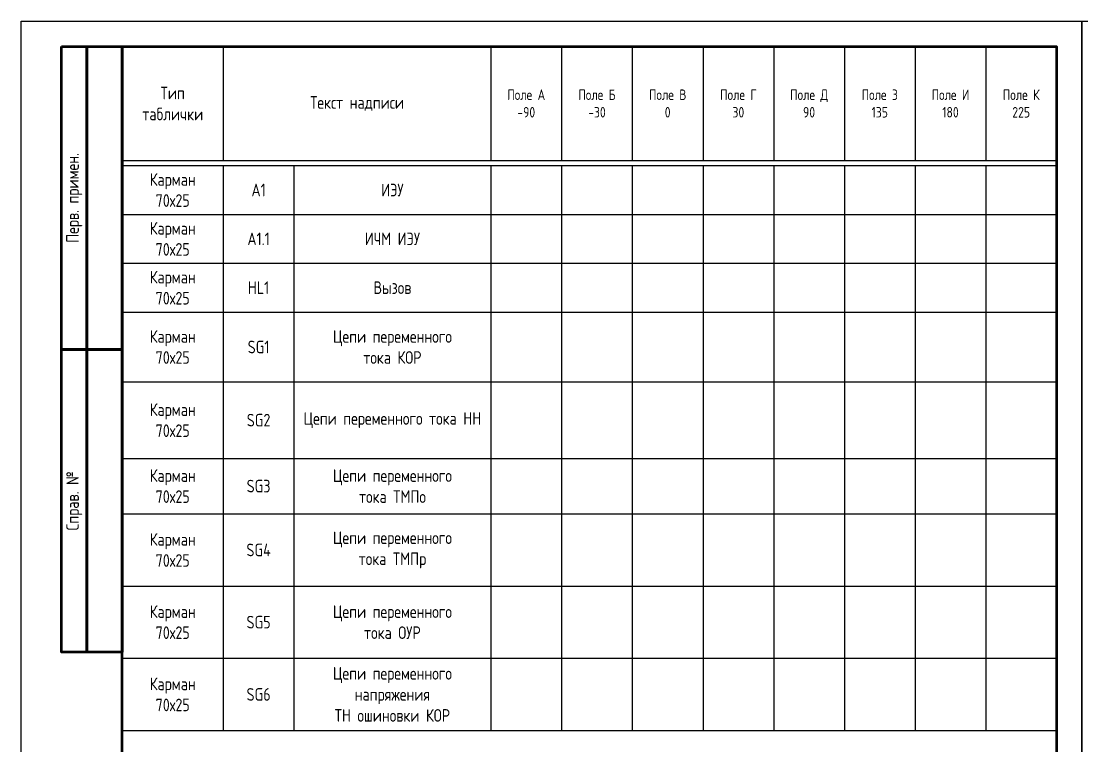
# Model space of a CAD drawing. Header units: millimetres. Extents: x -921 to 2149, y -90 to 586.
# Drawn here: x -630 to -420, y 153.5 to 297 of the extents above; entities that cross this region are included whole.
import ezdxf

# ---------------------------------------------------------------- set-up
doc = ezdxf.new("R2010")
doc.units = ezdxf.units.MM
doc.styles.add('Gost_type_A', font='GOST_A.TTF')

# ---------------------------------------------------------------- blocks, each defined once
blk = doc.blocks.new('Формат_А4')
blk.add_lwpolyline([(0, 297), (0, 0), (-210, 0), (-210, 297)], close=True)
at = {"lineweight": 50}
blk.add_lwpolyline([(-190, 292), (-5, 292), (-5, 5), (-190, 5)], close=True, dxfattribs=at)
blk = doc.blocks.new('Штамп левый верхний')
at = {"lineweight": 50}
for points in [[(-12, 0), (-7, 0), (-7, -60), (-12, -60)], [(-7, 0), (0, 0), (0, -60), (-7, -60)], [(-12, -60), (-7, -60), (-7, -120), (-12, -120)], [(-7, -60), (0, -60), (0, -120), (-7, -120)]]:
    blk.add_lwpolyline(points, close=True, dxfattribs=at)
at = {"char_height": 2.5, "width": 60, "attachment_point": 5, "rotation": 90, "style": 'Gost_type_A'}
for s, insert in [('Перв. примен.', (-9.5, -30)), ('Справ. №', (-9.5, -90))]:
    blk.add_mtext(s, dxfattribs=dict(at, insert=insert))
blk = doc.blocks.new('*T19')
at = {"color": 0, "linetype": 'ByBlock', "lineweight": -2, "transparency": 16777216}
for p, q in [((0, 0), (185, 0)), ((0, 0), (0, -135.5)), ((20, 0), (20, -22.61)), ((73, 0), (73, -22.61)), ((87, 0), (87, -22.61)), ((101, 0), (101, -22.61)), ((115, 0), (115, -22.61)), ((129, 0), (129, -22.61)), ((143, 0), (143, -22.61)), ((157, 0), (157, -22.61)), ((171, 0), (171, -22.61)), ((185, 0), (185, -135.5)), ((0, -22.61), (185, -22.61)), ((0, -23.61), (185, -23.61)), ((20, -23.61), (20, -135.5)), ((34, -23.61), (34, -135.5)), ((73, -23.61), (73, -135.5)), ((87, -23.61), (87, -135.5)), ((101, -23.61), (101, -135.5)), ((115, -23.61), (115, -135.5)), ((129, -23.61), (129, -135.5)), ((143, -23.61), (143, -135.5)), ((157, -23.61), (157, -135.5)), ((171, -23.61), (171, -135.5)), ((0, -33.28), (185, -33.28)), ((0, -42.95), (185, -42.95)), ((0, -52.62), (185, -52.62)), ((0, -66.45), (185, -66.45)), ((0, -81.59), (185, -81.59)), ((0, -92.57), (185, -92.57)), ((0, -106.88), (185, -106.88)), ((0, -121.19), (185, -121.19)), ((0, -135.5), (185, -135.5))]:
    blk.add_line(p, q, dxfattribs=at)
at = {"color": 0, "transparency": 16777216, "char_height": 2.5, "attachment_point": 5, "style": 'Gost_type_A'}
for s, insert, width in [('Тип таблички', (10, -11.3), 17), ('Текст надписи', (46.5, -11.3), 50), ('{\\H0.83333x;\\C256;Поле А \\P-90}', (80, -11.3), 11), ('{\\H0.83333x;\\C256;Поле Б\\P-30}', (94, -11.3), 11), ('{\\H0.83333x;\\C256;Поле В\\P0}', (108, -11.3), 11), ('{\\H0.83333x;\\C256;Поле Г\\P30}', (122, -11.3), 11), ('{\\H0.83333x;\\C256;Поле Д\\P90}', (136, -11.3), 11), ('{\\H0.83333x;\\C256;Поле З\\P135}', (150, -11.3), 11), ('{\\H0.83333x;\\C256;Поле И\\P180}', (164, -11.3), 11), ('{\\H0.83333x;\\C256;Поле К\\P225}', (178, -11.3), 11), ('Карман\\P70х25', (10, -28.44), 17), ('A1', (27, -28.44), 11), ('ИЭУ', (53.5, -28.44), 36), ('Карман\\P70х25', (10, -38.11), 17), ('A1.1', (27, -38.11), 11), ('ИЧМ ИЭУ', (53.5, -38.11), 36), ('Карман\\P70х25', (10, -47.78), 17), ('HL1', (27, -47.78), 11), ('Вызов', (53.5, -47.78), 36), ('Карман\\P70х25', (10, -59.53), 17), ('{\\C256;Цепи переменного \\Pтока КОР}', (53.5, -59.53), 36), ('SG1', (27, -59.53), 11), ('Карман\\P70х25', (10, -74.02), 17), ('SG2', (27, -74.02), 11), ('{\\C256;Цепи переменного тока НН}', (53.5, -74.02), 36), ('Карман\\P70х25', (10, -87.08), 17), ('{\\C256;Цепи переменного \\Pтока ТМПо}', (53.5, -87.08), 36), ('SG3', (27, -87.08), 11), ('Карман\\P70х25', (10, -99.73), 17), ('{\\C256;Цепи переменного \\Pтока ТМПр}', (53.5, -99.73), 36), ('SG4', (27, -99.73), 11), ('Карман\\P70х25', (10, -114.03), 17), ('{\\C256;Цепи переменного \\Pтока ОУР}', (53.5, -114.03), 36), ('SG5', (27, -114.03), 11), ('{\\C256;Цепи переменного напряжения  \\PТН ошиновки КОР}', (53.5, -128.34), 36), ('Карман\\P70х25', (10, -128.34), 17), ('SG6', (27, -128.34), 11)]:
    blk.add_mtext(s, dxfattribs=dict(at, insert=insert, width=width))

msp = doc.modelspace()

# ---------------------------------------------------------------- block references
at = {"color": 1}
for name, p in [('Формат_А4', (-420, 0)), ('Формат_А4', (-210, 0)), ('Штамп левый верхний', (-610, 292))]:
    msp.add_blockref(name, p, dxfattribs=at)
msp.add_blockref('*T19', (-610, 292))

doc.saveas('drawing.dxf')
